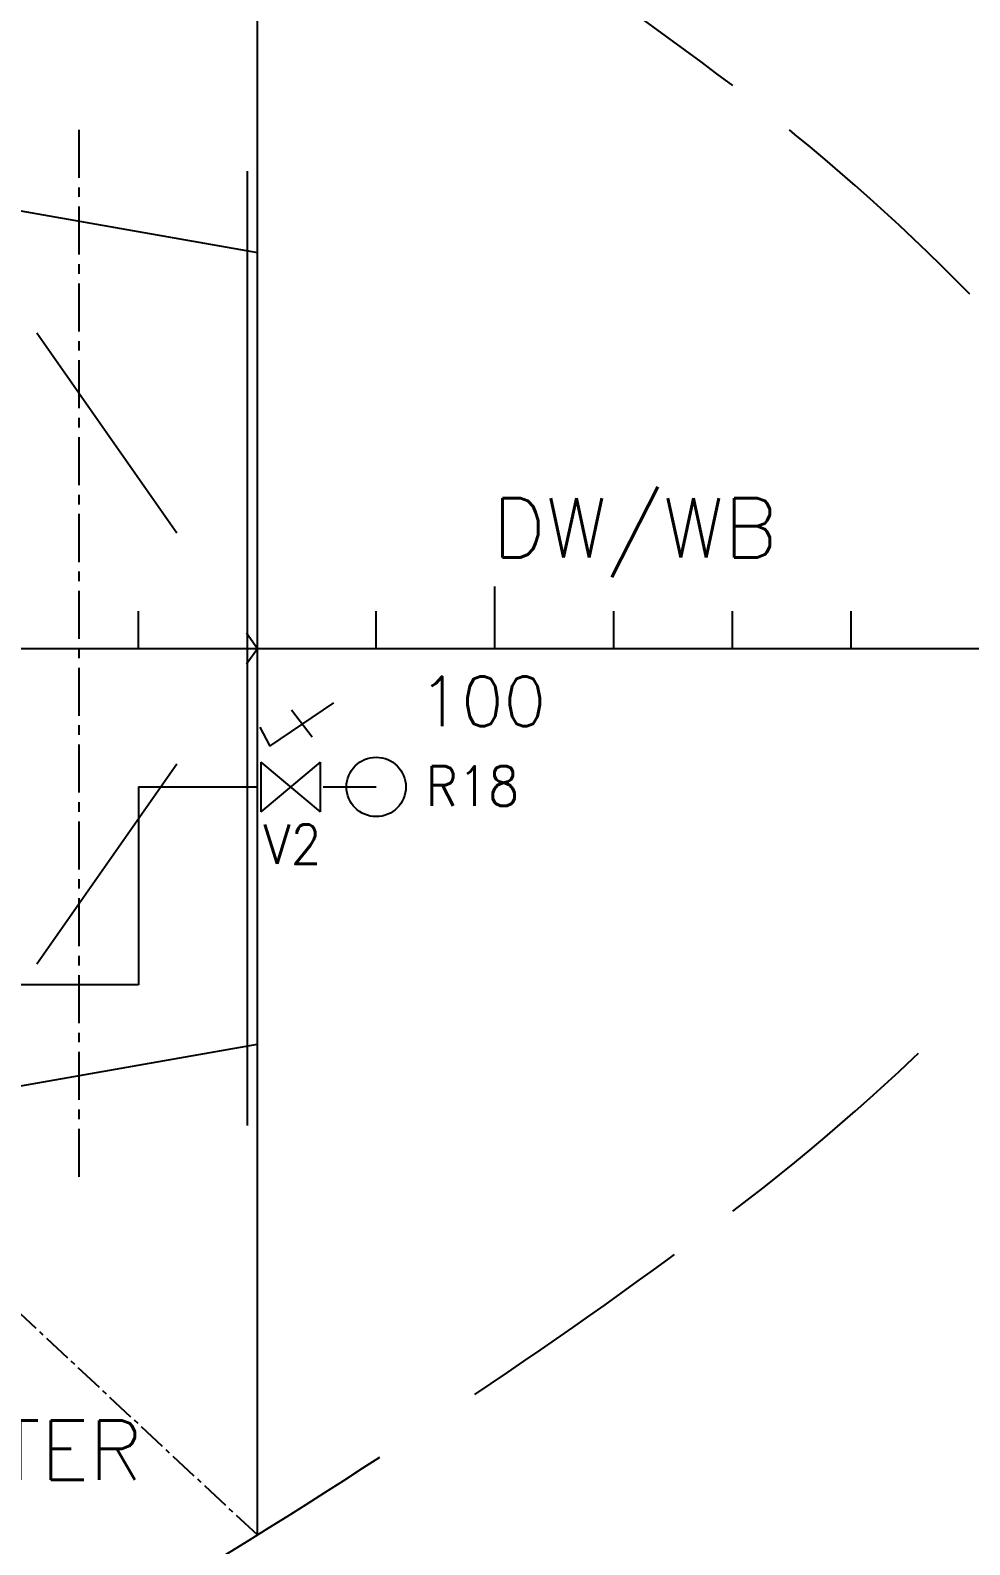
# Model space of a CAD drawing. Header units: millimetres. Extents: x 1638 to 3309, y -435 to 1865.
# Drawn here: x 2406.12 to 2430.57, y -397.37 to -357.96 of the extents above; entities that cross this region are included whole.
import ezdxf
from ezdxf.enums import TextEntityAlignment as Align

# ---------------------------------------------------------------- set-up
doc = ezdxf.new("R2010")
doc.units = ezdxf.units.MM
for name, pattern in [('CENTER', [2, 1.25, -0.25, 0.25, -0.25]), ('CENTER2', [1.125, 0.75, -0.125, 0.125, -0.125]), ('HIDDEN', [9.525, 6.35, -3.175])]:
    doc.linetypes.add(name, pattern=pattern)
doc.layers.add('ballast', color=1, linetype='HIDDEN', lineweight=25)
doc.layers.add('Frame', color=243, linetype='Continuous')
doc.layers.add('RED-1', color=1, linetype='Continuous')
doc.styles.add('ROMANS', font='ROMANS.SHX')

# ---------------------------------------------------------------- blocks, each defined once
blk = doc.blocks.new('EXISTING BALLAST SYSTEM')
at = {"color": 8, "linetype": 'Continuous'}
for p, q in [((2412.033, -397.118), (2412.033, -350.97)), ((2411.776, -386.461), (2411.776, -361.627)), ((2412.359, -376.59), (2414.018, -375.464)), ((2412.916, -375.641), (2413.461, -376.35)), ((2412.094, -376.096), (2412.359, -376.59)), ((2408.942, -377.65), (2408.942, -382.801)), ((2408.942, -377.65), (2412.042, -377.65)), ((2413.742, -377.65), (2415.124, -377.65)), ((2408.942, -382.801), (2366.188, -382.801))]:
    blk.add_line(p, q, dxfattribs=at)
at = {"color": 8, "linetype": 'CENTER'}
blk.add_line((2407.397, -387.796), (2407.397, -360.404), dxfattribs=at)
at = {"color": 8, "linetype": 'HIDDEN'}
for p in [(2406.297, -365.834), (2406.297, -382.254)]:
    blk.add_line(p, (2412.033, -374.044), dxfattribs=at)
at = {"color": 8}
for p, q in [((2412.12, -377.006), (2412.12, -378.294)), ((2412.12, -377.006), (2413.665, -378.294)), ((2413.665, -377.006), (2412.12, -378.294)), ((2413.665, -377.006), (2413.665, -378.294))]:
    blk.add_line(p, q, dxfattribs=at)
at = {"color": 8, "linetype": 'CENTER2'}
blk.add_line((2412.033, -397.118), (2398.409, -384.404), dxfattribs=at)
at = {"color": 8, "linetype": 'Continuous'}
blk.add_circle((2415.124, -377.65), 0.773, dxfattribs=at)
at = {"color": 8}
for centre, radius, start, end in [((2336.551, -475.821), 145.849, 52.96246, 56.19877), ((2391.571, -402.89), 54.492, 44.3057, 52.9521), ((2391.571, -345.198), 54.492, 307.0479, 315.6943), ((2336.551, -272.267), 145.849, 303.80123, 307.03754), ((2304.601, -224.619), 203.218, 301.18752, 303.81316)]:
    blk.add_arc(centre, radius, start, end, dxfattribs=at)
at = {"layer": 'Frame', "color": 8}
for p, q in [((2418.215, -374.044), (2418.215, -372.435)), ((2408.942, -374.044), (2408.942, -373.078)), ((2412.033, -374.044), (2412.033, -373.078)), ((2415.124, -374.044), (2415.124, -373.078)), ((2421.305, -374.044), (2421.305, -373.078)), ((2424.396, -374.044), (2424.396, -373.078)), ((2427.487, -374.044), (2427.487, -373.078)), ((2313.13, -374.044), (2439.85, -374.044))]:
    blk.add_line(p, q, dxfattribs=at)
at = {"layer": 'RED-1', "color": 8}
for p, q in [((2382.671, -358.59), (2412.033, -363.742)), ((2382.671, -389.498), (2412.033, -384.346))]:
    blk.add_line(p, q, dxfattribs=at)
at = {"color": 8, "linetype": 'Continuous', "style": 'ROMANS'}
for s, height, p in [('DW/WB', 1.5454, (2418.146, -371.676)), ('POTABLE WATER', 1.54536, (2392.613, -395.681))]:
    blk.add_text(s, height=height, dxfattribs=at).set_placement(p)
at = {"color": 8, "linetype": 'Continuous', "style": 'ROMANS', "width": 0.9}
blk.add_text('R18', height=1.0302, dxfattribs=at).set_placement((2416.414, -378.143))
blk.add_text('V2', height=1.0302, dxfattribs=at).set_placement((2412.941, -379.654), align=Align.CENTER)
at = {"layer": 'Frame', "color": 8, "style": 'ROMANS'}
blk.add_text('100', height=1.2878, dxfattribs=at).set_placement((2416.232, -376.066))

msp = doc.modelspace()

# ---------------------------------------------------------------- block references
at = {"layer": 'ballast'}
msp.add_blockref('EXISTING BALLAST SYSTEM', (0, 0), dxfattribs=at)

doc.saveas('drawing.dxf')
